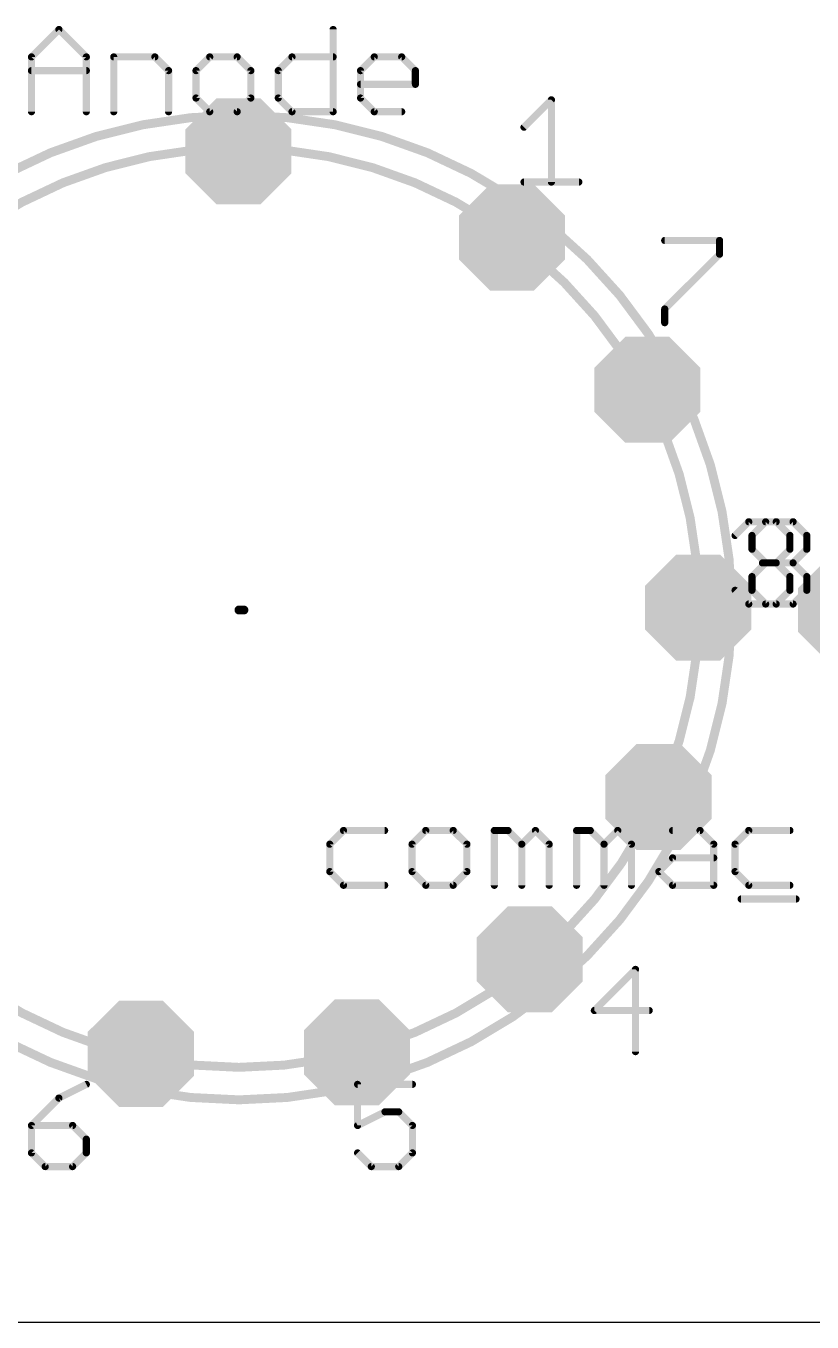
# Model space of a CAD drawing. Extents: x -5 to 105, y 0 to 80.
# Drawn here: x 71.9 to 83.08, y 0 to 18.43 of the extents above; entities that cross this region are included whole.
import ezdxf

# ---------------------------------------------------------------- set-up
doc = ezdxf.new("R2010")
doc.units = 0
for name, color, linetype in [('17', 82, 'CONTINUOUS'), ('20', 7, 'CONTINUOUS'), ('21', 253, 'CONTINUOUS'), ('23', 7, 'CONTINUOUS')]:
    doc.layers.add(name, color=color, linetype=linetype)

# ---------------------------------------------------------------- blocks, each defined once
blk = doc.blocks.new('OCTAGONP')
at = {"const_width": 0.5}
blk.add_lwpolyline([(-0.25, -0.1036), (-0.25, 0.1036), (-0.1036, 0.25), (0.1036, 0.25), (0.25, 0.1036), (0.25, -0.1036), (0.1036, -0.25), (-0.1036, -0.25), (-0.25, -0.1036), (-0.25, 0.1036)], dxfattribs=at)

msp = doc.modelspace()

# ---------------------------------------------------------------- linework, layer by layer
at = {"layer": '20'}
msp.add_line((0, 0), (100, 0), dxfattribs=at)
at = {"layer": '21'}
for points, const_width in [([(72.3885, 18.3981, 1), (72.3525, 18.3621)], 0.0508), ([(72.3885, 18.3621, 1), (72.3525, 18.3981)], 0.0508), ([(76.2936, 18.3801, 1), (76.2428, 18.3801)], 0.0508), ([(71.9628, 18.0083, 1), (71.9988, 17.9723)], 0.0508), ([(72.0062, 17.9903, 1), (71.9554, 17.9903)], 0.0508), ([(72.7857, 17.9903, 1), (72.7349, 17.9903)], 0.0508), ([(72.7423, 17.9723, 1), (72.7783, 18.0083)], 0.0508), ([(73.1755, 17.9903, 1), (73.1247, 17.9903)], 0.0508), ([(73.1501, 18.0157, 1), (73.1501, 17.9649)], 0.0508), ([(73.7527, 18.0083, 1), (73.7167, 17.9723)], 0.0508), ([(73.7347, 17.9649, 1), (73.7347, 18.0157)], 0.0508), ([(74.5142, 18.0157, 1), (74.5142, 17.9649)], 0.0508), ([(74.5322, 17.9723, 1), (74.4962, 18.0083)], 0.0508), ([(74.922, 18.0083, 1), (74.886, 17.9723)], 0.0508), ([(74.904, 17.9649, 1), (74.904, 18.0157)], 0.0508), ([(75.6835, 18.0157, 1), (75.6835, 17.9649)], 0.0508), ([(75.7015, 17.9723, 1), (75.6655, 18.0083)], 0.0508), ([(76.2682, 17.9649, 1), (76.2682, 18.0157)], 0.0508), ([(76.8528, 18.0157, 1), (76.8528, 17.9649)], 0.0508), ([(76.8708, 17.9723, 1), (76.8348, 18.0083)], 0.0508), ([(77.2606, 18.0083, 1), (77.2246, 17.9723)], 0.0508), ([(77.2426, 17.9649, 1), (77.2426, 18.0157)], 0.0508), ([(71.9808, 17.8208, 1), (71.9808, 17.77)], 0.0508), ([(72.7603, 17.77, 1), (72.7603, 17.8208)], 0.0508), ([(73.955, 17.7954, 1), (73.9042, 17.7954)], 0.0508), ([(73.9116, 17.7774, 1), (73.9476, 17.8134)], 0.0508), ([(74.3014, 17.8134, 1), (74.3374, 17.7774)], 0.0508), ([(74.3448, 17.7954, 1), (74.294, 17.7954)], 0.0508), ([(75.1243, 17.7954, 1), (75.0735, 17.7954)], 0.0508), ([(75.0809, 17.7774, 1), (75.1169, 17.8134)], 0.0508), ([(75.4707, 17.8134, 1), (75.5067, 17.7774)], 0.0508), ([(75.5141, 17.7954, 1), (75.4633, 17.7954)], 0.0508), ([(76.64, 17.8134, 1), (76.676, 17.7774)], 0.0508), ([(76.6834, 17.7954, 1), (76.6326, 17.7954)], 0.0508), ([(77.4629, 17.7954, 1), (77.4121, 17.7954)], 0.0508), ([(77.4195, 17.7774, 1), (77.4555, 17.8134)], 0.0508), ([(76.658, 17.6259, 1), (76.658, 17.5751)], 0.0508), ([(77.4121, 17.6005, 1), (77.4629, 17.6005)], 0.0508), ([(77.4375, 17.5751, 1), (77.4375, 17.6259)], 0.0508), ([(74.3374, 17.4236, 1), (74.3014, 17.3876)], 0.0508), ([(74.294, 17.4056, 1), (74.3448, 17.4056)], 0.0508), ([(75.0735, 17.4056, 1), (75.1243, 17.4056)], 0.0508), ([(75.1169, 17.3876, 1), (75.0809, 17.4236)], 0.0508), ([(75.5067, 17.4236, 1), (75.4707, 17.3876)], 0.0508), ([(75.4633, 17.4056, 1), (75.5141, 17.4056)], 0.0508), ([(76.676, 17.4236, 1), (76.64, 17.3876)], 0.0508), ([(76.6326, 17.4056, 1), (76.6834, 17.4056)], 0.0508), ([(79.3959, 17.3801, 1), (79.3451, 17.3801)], 0.0508), ([(79.3885, 17.3621, 1), (79.3525, 17.3981)], 0.0508), ([(74.93, 3.16, 1), (74.93, 17.16, 1), (74.93, 3.16)], 0.127), ([(71.9554, 17.2108, 1), (72.0062, 17.2108)], 0.0508), ([(72.7349, 17.2108, 1), (72.7857, 17.2108)], 0.0508), ([(73.1247, 17.2108, 1), (73.1755, 17.2108)], 0.0508), ([(73.9042, 17.2108, 1), (73.955, 17.2108)], 0.0508), ([(74.5142, 17.2362, 1), (74.5142, 17.1854)], 0.0508), ([(74.4962, 17.1928, 1), (74.5322, 17.2288)], 0.0508), ([(74.886, 17.2288, 1), (74.922, 17.1928)], 0.0508), ([(74.904, 17.1854, 1), (74.904, 17.2362)], 0.0508), ([(75.6835, 17.2362, 1), (75.6835, 17.1854)], 0.0508), ([(75.6655, 17.1928, 1), (75.7015, 17.2288)], 0.0508), ([(76.2428, 17.2108, 1), (76.2936, 17.2108)], 0.0508), ([(76.2682, 17.1854, 1), (76.2682, 17.2362)], 0.0508), ([(76.8528, 17.2362, 1), (76.8528, 17.1854)], 0.0508), ([(76.8348, 17.1928, 1), (76.8708, 17.2288)], 0.0508), ([(77.2426, 17.1854, 1), (77.2426, 17.2362)], 0.0508), ([(78.9628, 17.0083, 1), (78.9988, 16.9723)], 0.0508), ([(74.93, 3.6223, 1), (74.93, 16.6977, 1), (74.93, 3.6223)], 0.127), ([(78.9808, 16.2362, 1), (78.9808, 16.1854)], 0.0508), ([(79.3451, 16.2108, 1), (79.3959, 16.2108)], 0.0508), ([(79.7603, 16.1854, 1), (79.7603, 16.2362)], 0.0508), ([(80.9808, 15.4055, 1), (80.9808, 15.3547)], 0.0508), ([(81.7857, 15.3801, 1), (81.7349, 15.3801)], 0.0508), ([(81.7603, 15.3547, 1), (81.7603, 15.4055)], 0.0508), ([(81.7349, 15.1852, 1), (81.7857, 15.1852)], 0.0508), ([(81.7783, 15.1672, 1), (81.7423, 15.2032)], 0.0508), ([(80.9628, 14.4236, 1), (80.9988, 14.3876)], 0.0508), ([(81.0062, 14.4056, 1), (80.9554, 14.4056)], 0.0508), ([(80.9554, 14.2108, 1), (81.0062, 14.2108)], 0.0508), ([(82.1756, 11.4055, 1), (82.1756, 11.3547)], 0.0508), ([(82.1936, 11.3621, 1), (82.1576, 11.3981)], 0.0508), ([(82.4156, 11.4055, 1), (82.4156, 11.3547)], 0.0508), ([(82.4336, 11.3621, 1), (82.3976, 11.3981)], 0.0508), ([(82.5834, 11.3981, 1), (82.5474, 11.3621)], 0.0508), ([(82.5654, 11.3547, 1), (82.5654, 11.4055)], 0.0508), ([(82.8234, 11.3981, 1), (82.7874, 11.3621)], 0.0508), ([(82.8054, 11.3547, 1), (82.8054, 11.4055)], 0.0508), ([(81.9628, 11.2032, 1), (81.9988, 11.1672)], 0.0508), ([(82.2028, 11.2032, 1), (82.2388, 11.1672)], 0.0508), ([(82.2462, 11.1852, 1), (82.1954, 11.1852)], 0.0508), ([(82.7857, 11.1852, 1), (82.7349, 11.1852)], 0.0508), ([(82.7423, 11.1672, 1), (82.7783, 11.2032)], 0.0508), ([(83.0257, 11.1852, 1), (82.9749, 11.1852)], 0.0508), ([(82.9823, 11.1672, 1), (83.0183, 11.2032)], 0.0508), ([(82.2388, 11.0083, 1), (82.2028, 10.9723)], 0.0508), ([(82.1954, 10.9903, 1), (82.2462, 10.9903)], 0.0508), ([(82.7349, 10.9903, 1), (82.7857, 10.9903)], 0.0508), ([(82.7783, 10.9723, 1), (82.7423, 11.0083)], 0.0508), ([(82.9749, 10.9903, 1), (83.0257, 10.9903)], 0.0508), ([(83.0183, 10.9723, 1), (82.9823, 11.0083)], 0.0508), ([(82.3705, 10.8208, 1), (82.3705, 10.77)], 0.0508), ([(82.4156, 10.8208, 1), (82.4156, 10.77)], 0.0508), ([(82.4336, 10.7774, 1), (82.3976, 10.8134)], 0.0508), ([(82.3976, 10.7774, 1), (82.4336, 10.8134)], 0.0508), ([(82.5834, 10.8134, 1), (82.5474, 10.7774)], 0.0508), ([(82.5474, 10.8134, 1), (82.5834, 10.7774)], 0.0508), ([(82.5654, 10.77, 1), (82.5654, 10.8208)], 0.0508), ([(82.8234, 10.8134, 1), (82.7874, 10.7774)], 0.0508), ([(82.7874, 10.8134, 1), (82.8234, 10.7774)], 0.0508), ([(82.8054, 10.77, 1), (82.8054, 10.8208)], 0.0508), ([(82.2028, 10.6185, 1), (82.2388, 10.5825)], 0.0508), ([(82.2462, 10.6005, 1), (82.1954, 10.6005)], 0.0508), ([(82.7857, 10.6005, 1), (82.7349, 10.6005)], 0.0508), ([(82.7423, 10.5825, 1), (82.7783, 10.6185)], 0.0508), ([(83.0257, 10.6005, 1), (82.9749, 10.6005)], 0.0508), ([(82.9823, 10.5825, 1), (83.0183, 10.6185)], 0.0508), ([(81.9988, 10.4236, 1), (81.9628, 10.3876)], 0.0508), ([(82.2388, 10.4236, 1), (82.2028, 10.3876)], 0.0508), ([(82.1954, 10.4056, 1), (82.2462, 10.4056)], 0.0508), ([(82.7349, 10.4056, 1), (82.7857, 10.4056)], 0.0508), ([(82.7783, 10.3876, 1), (82.7423, 10.4236)], 0.0508), ([(82.9749, 10.4056, 1), (83.0257, 10.4056)], 0.0508), ([(83.0183, 10.3876, 1), (82.9823, 10.4236)], 0.0508), ([(74.93, 10.1571, 1), (74.93, 10.0936)], 0.0635), ([(74.9994, 10.0936, 1), (74.9994, 10.1571)], 0.0635), ([(82.1756, 10.2362, 1), (82.1756, 10.1854)], 0.0508), ([(82.1576, 10.1928, 1), (82.1936, 10.2288)], 0.0508), ([(82.4156, 10.2362, 1), (82.4156, 10.1854)], 0.0508), ([(82.3976, 10.1928, 1), (82.4336, 10.2288)], 0.0508), ([(82.5474, 10.2288, 1), (82.5834, 10.1928)], 0.0508), ([(82.5654, 10.1854, 1), (82.5654, 10.2362)], 0.0508), ([(82.7874, 10.2288, 1), (82.8234, 10.1928)], 0.0508), ([(82.8054, 10.1854, 1), (82.8054, 10.2362)], 0.0508), ([(76.4156, 7.0157, 1), (76.4156, 6.9649)], 0.0508), ([(76.4336, 6.9723, 1), (76.3976, 7.0083)], 0.0508), ([(77.0003, 6.9649, 1), (77.0003, 7.0157)], 0.0508), ([(77.5849, 7.0157, 1), (77.5849, 6.9649)], 0.0508), ([(77.6029, 6.9723, 1), (77.5669, 7.0083)], 0.0508), ([(77.9927, 7.0083, 1), (77.9567, 6.9723)], 0.0508), ([(77.9747, 6.9649, 1), (77.9747, 7.0157)], 0.0508), ([(78.5848, 6.9903, 1), (78.534, 6.9903)], 0.0508), ([(78.5594, 7.0157, 1), (78.5594, 6.9649)], 0.0508), ([(78.7722, 7.0083, 1), (78.7362, 6.9723)], 0.0508), ([(78.7542, 6.9649, 1), (78.7542, 7.0157)], 0.0508), ([(79.162, 7.0083, 1), (79.126, 6.9723)], 0.0508), ([(79.162, 6.9723, 1), (79.126, 7.0083)], 0.0508), ([(79.7541, 6.9903, 1), (79.7033, 6.9903)], 0.0508), ([(79.7287, 7.0157, 1), (79.7287, 6.9649)], 0.0508), ([(79.9415, 7.0083, 1), (79.9055, 6.9723)], 0.0508), ([(79.9235, 6.9649, 1), (79.9235, 7.0157)], 0.0508), ([(80.3313, 7.0083, 1), (80.2953, 6.9723)], 0.0508), ([(80.3313, 6.9723, 1), (80.2953, 7.0083)], 0.0508), ([(81.0928, 7.0157, 1), (81.0928, 6.9649)], 0.0508), ([(81.5006, 7.0083, 1), (81.4646, 6.9723)], 0.0508), ([(81.4826, 6.9649, 1), (81.4826, 7.0157)], 0.0508), ([(82.1756, 7.0157, 1), (82.1756, 6.9649)], 0.0508), ([(82.1936, 6.9723, 1), (82.1576, 7.0083)], 0.0508), ([(82.7603, 6.9649, 1), (82.7603, 7.0157)], 0.0508), ([(76.2028, 6.8134, 1), (76.2388, 6.7774)], 0.0508), ([(76.2462, 6.7954, 1), (76.1954, 6.7954)], 0.0508), ([(77.3721, 6.8134, 1), (77.4081, 6.7774)], 0.0508), ([(77.4155, 6.7954, 1), (77.3647, 6.7954)], 0.0508), ([(78.195, 6.7954, 1), (78.1442, 6.7954)], 0.0508), ([(78.1516, 6.7774, 1), (78.1876, 6.8134)], 0.0508), ([(78.9311, 6.8134, 1), (78.9671, 6.7774)], 0.0508), ([(78.9745, 6.7954, 1), (78.9237, 6.7954)], 0.0508), ([(78.9311, 6.7774, 1), (78.9671, 6.8134)], 0.0508), ([(79.3643, 6.7954, 1), (79.3135, 6.7954)], 0.0508), ([(79.3209, 6.7774, 1), (79.3569, 6.8134)], 0.0508), ([(80.1004, 6.8134, 1), (80.1364, 6.7774)], 0.0508), ([(80.1438, 6.7954, 1), (80.093, 6.7954)], 0.0508), ([(80.1004, 6.7774, 1), (80.1364, 6.8134)], 0.0508), ([(80.5336, 6.7954, 1), (80.4828, 6.7954)], 0.0508), ([(80.4902, 6.7774, 1), (80.5262, 6.8134)], 0.0508), ([(81.7029, 6.7954, 1), (81.6521, 6.7954)], 0.0508), ([(81.6595, 6.7774, 1), (81.6955, 6.8134)], 0.0508), ([(81.9628, 6.8134, 1), (81.9988, 6.7774)], 0.0508), ([(82.0062, 6.7954, 1), (81.9554, 6.7954)], 0.0508), ([(81.0928, 6.6259, 1), (81.0928, 6.5751)], 0.0508), ([(81.1108, 6.5825, 1), (81.0748, 6.6185)], 0.0508), ([(81.6775, 6.5751, 1), (81.6775, 6.6259)], 0.0508), ([(76.2388, 6.4236, 1), (76.2028, 6.3876)], 0.0508), ([(77.4081, 6.4236, 1), (77.3721, 6.3876)], 0.0508), ([(78.1876, 6.3876, 1), (78.1516, 6.4236)], 0.0508), ([(80.916, 6.4236, 1), (80.88, 6.3876)], 0.0508), ([(81.9988, 6.4236, 1), (81.9628, 6.3876)], 0.0508), ([(76.1954, 6.4056, 1), (76.2462, 6.4056)], 0.0508), ([(77.3647, 6.4056, 1), (77.4155, 6.4056)], 0.0508), ([(78.1442, 6.4056, 1), (78.195, 6.4056)], 0.0508), ([(80.88, 6.4236, 1), (80.916, 6.3876)], 0.0508), ([(81.9554, 6.4056, 1), (82.0062, 6.4056)], 0.0508), ([(76.4156, 6.2362, 1), (76.4156, 6.1854)], 0.0508), ([(76.3976, 6.1928, 1), (76.4336, 6.2288)], 0.0508), ([(77.0003, 6.1854, 1), (77.0003, 6.2362)], 0.0508), ([(77.5849, 6.2362, 1), (77.5849, 6.1854)], 0.0508), ([(77.5669, 6.1928, 1), (77.6029, 6.2288)], 0.0508), ([(77.9567, 6.2288, 1), (77.9927, 6.1928)], 0.0508), ([(77.9747, 6.1854, 1), (77.9747, 6.2362)], 0.0508), ([(78.534, 6.2108, 1), (78.5848, 6.2108)], 0.0508), ([(78.9237, 6.2108, 1), (78.9745, 6.2108)], 0.0508), ([(79.3135, 6.2108, 1), (79.3643, 6.2108)], 0.0508), ([(79.7033, 6.2108, 1), (79.7541, 6.2108)], 0.0508), ([(80.093, 6.2108, 1), (80.1438, 6.2108)], 0.0508), ([(80.4828, 6.2108, 1), (80.5336, 6.2108)], 0.0508), ([(81.0928, 6.2362, 1), (81.0928, 6.1854)], 0.0508), ([(81.0748, 6.1928, 1), (81.1108, 6.2288)], 0.0508), ([(81.6521, 6.2108, 1), (81.7029, 6.2108)], 0.0508), ([(81.6775, 6.1854, 1), (81.6775, 6.2362)], 0.0508), ([(82.1756, 6.2362, 1), (82.1756, 6.1854)], 0.0508), ([(82.1576, 6.1928, 1), (82.1936, 6.2288)], 0.0508), ([(82.7603, 6.1854, 1), (82.7603, 6.2362)], 0.0508), ([(82.0673, 6.0414, 1), (82.0673, 5.9906)], 0.0508), ([(82.8468, 5.9906, 1), (82.8468, 6.0414)], 0.0508), ([(80.5908, 5.0151, 1), (80.54, 5.0151)], 0.0508), ([(80.5834, 4.9971, 1), (80.5474, 5.0331)], 0.0508), ([(79.9628, 4.4484, 1), (79.9988, 4.4124)], 0.0508), ([(79.9808, 4.4558, 1), (79.9808, 4.405)], 0.0508), ([(80.7603, 4.405, 1), (80.7603, 4.4558)], 0.0508), ([(80.54, 3.8458, 1), (80.5908, 3.8458)], 0.0508), ([(72.7717, 3.3574, 1), (72.7489, 3.4028)], 0.0508), ([(76.6158, 3.4055, 1), (76.6158, 3.3547)], 0.0508), ([(76.6412, 3.3801, 1), (76.5904, 3.3801)], 0.0508), ([(77.3953, 3.3547, 1), (77.3953, 3.4055)], 0.0508), ([(72.3591, 3.2079, 1), (72.3819, 3.1625)], 0.0508), ([(72.3885, 3.1672, 1), (72.3525, 3.2032)], 0.0508), ([(77.0055, 3.0157, 1), (77.0055, 2.9649)], 0.0508), ([(77.0169, 2.9676, 1), (76.9941, 3.013)], 0.0508), ([(77.2184, 3.0083, 1), (77.1824, 2.9723)], 0.0508), ([(77.2004, 2.9649, 1), (77.2004, 3.0157)], 0.0508), ([(71.9628, 2.8134, 1), (71.9988, 2.7774)], 0.0508), ([(72.0062, 2.7954, 1), (71.9554, 2.7954)], 0.0508), ([(71.9808, 2.8208, 1), (71.9808, 2.77)], 0.0508), ([(72.5834, 2.8134, 1), (72.5474, 2.7774)], 0.0508), ([(72.5654, 2.77, 1), (72.5654, 2.8208)], 0.0508), ([(76.6044, 2.8181, 1), (76.6272, 2.7727)], 0.0508), ([(76.5904, 2.7954, 1), (76.6412, 2.7954)], 0.0508), ([(77.4207, 2.7954, 1), (77.3699, 2.7954)], 0.0508), ([(77.3773, 2.7774, 1), (77.4133, 2.8134)], 0.0508), ([(72.7857, 2.6005, 1), (72.7349, 2.6005)], 0.0508), ([(72.7423, 2.5825, 1), (72.7783, 2.6185)], 0.0508), ([(71.9988, 2.4236, 1), (71.9628, 2.3876)], 0.0508), ([(71.9554, 2.4056, 1), (72.0062, 2.4056)], 0.0508), ([(72.7349, 2.4056, 1), (72.7857, 2.4056)], 0.0508), ([(72.7783, 2.3876, 1), (72.7423, 2.4236)], 0.0508), ([(76.6338, 2.4236, 1), (76.5978, 2.3876)], 0.0508), ([(77.3699, 2.4056, 1), (77.4207, 2.4056)], 0.0508), ([(77.4133, 2.3876, 1), (77.3773, 2.4236)], 0.0508), ([(72.1756, 2.2362, 1), (72.1756, 2.1854)], 0.0508), ([(72.1576, 2.1928, 1), (72.1936, 2.2288)], 0.0508), ([(72.5474, 2.2288, 1), (72.5834, 2.1928)], 0.0508), ([(72.5654, 2.1854, 1), (72.5654, 2.2362)], 0.0508), ([(76.8106, 2.2362, 1), (76.8106, 2.1854)], 0.0508), ([(76.7926, 2.1928, 1), (76.8286, 2.2288)], 0.0508), ([(77.1824, 2.2288, 1), (77.2184, 2.1928)], 0.0508), ([(77.2004, 2.1854, 1), (77.2004, 2.2362)], 0.0508)]:
    msp.add_lwpolyline(points, format="xyb", dxfattribs=dict(at, const_width=const_width))
for points, const_width in [([(71.9808, 17.9903), (72.3705, 18.3801)], 0.1016), ([(72.3705, 18.3801), (72.7603, 17.9903)], 0.1016), ([(76.2682, 18.3801), (76.2682, 17.2108)], 0.1016), ([(71.9808, 17.2108), (71.9808, 17.9903)], 0.1016), ([(72.7603, 17.9903), (72.7603, 17.2108)], 0.1016), ([(73.1501, 17.2108), (73.1501, 17.9903)], 0.1016), ([(73.1501, 17.9903), (73.7347, 17.9903)], 0.1016), ([(73.7347, 17.9903), (73.9296, 17.7954)], 0.1016), ([(74.5142, 17.9903), (74.3194, 17.7954)], 0.1016), ([(74.904, 17.9903), (74.5142, 17.9903)], 0.1016), ([(75.0989, 17.7954), (74.904, 17.9903)], 0.1016), ([(75.4887, 17.7954), (75.6835, 17.9903)], 0.1016), ([(75.6835, 17.9903), (76.2682, 17.9903)], 0.1016), ([(76.658, 17.7954), (76.8528, 17.9903)], 0.1016), ([(76.8528, 17.9903), (77.2426, 17.9903)], 0.1016), ([(77.2426, 17.9903), (77.4375, 17.7954)], 0.1016), ([(71.9808, 17.7954), (72.7603, 17.7954)], 0.1016), ([(73.9296, 17.7954), (73.9296, 17.2108)], 0.1016), ([(74.3194, 17.7954), (74.3194, 17.4056)], 0.1016), ([(75.0989, 17.4056), (75.0989, 17.7954)], 0.1016), ([(75.4887, 17.4056), (75.4887, 17.7954)], 0.1016), ([(76.658, 17.4056), (76.658, 17.7954)], 0.1016), ([(77.4375, 17.7954), (77.4375, 17.6005)], 0.1016), ([(77.4375, 17.6005), (76.658, 17.6005)], 0.1016), ([(74.3194, 17.4056), (74.5142, 17.2108)], 0.1016), ([(74.904, 17.2108), (75.0989, 17.4056)], 0.1016), ([(75.6835, 17.2108), (75.4887, 17.4056)], 0.1016), ([(76.8528, 17.2108), (76.658, 17.4056)], 0.1016), ([(78.9808, 16.9903), (79.3705, 17.3801)], 0.1016), ([(79.3705, 17.3801), (79.3705, 16.2108)], 0.1016), ([(74.5142, 17.2108), (74.904, 17.2108)], 0.1016), ([(76.2682, 17.2108), (75.6835, 17.2108)], 0.1016), ([(77.2426, 17.2108), (76.8528, 17.2108)], 0.1016), ([(78.9808, 16.2108), (79.7603, 16.2108)], 0.1016), ([(80.9808, 15.3801), (81.7603, 15.3801)], 0.1016), ([(81.7603, 15.3801), (81.7603, 15.1852)], 0.1016), ([(81.7603, 15.1852), (80.9808, 14.4056)], 0.1016), ([(80.9808, 14.4056), (80.9808, 14.2108)], 0.1016), ([(81.9808, 11.1852), (82.1756, 11.3801)], 0.1016), ([(82.1756, 11.3801), (82.5654, 11.3801)], 0.1016), ([(82.2208, 11.1852), (82.4156, 11.3801)], 0.1016), ([(82.4156, 11.3801), (82.8054, 11.3801)], 0.1016), ([(82.5654, 11.3801), (82.7603, 11.1852)], 0.1016), ([(82.8054, 11.3801), (83.0003, 11.1852)], 0.1016), ([(82.2208, 10.9903), (82.2208, 11.1852)], 0.1016), ([(82.7603, 11.1852), (82.7603, 10.9903)], 0.1016), ([(83.0003, 11.1852), (83.0003, 10.9903)], 0.1016), ([(82.4156, 10.7954), (82.2208, 10.9903)], 0.1016), ([(82.7603, 10.9903), (82.5654, 10.7954)], 0.1016), ([(83.0003, 10.9903), (82.8054, 10.7954)], 0.1016), ([(82.2208, 10.6005), (82.4156, 10.7954)], 0.1016), ([(82.5654, 10.7954), (82.3705, 10.7954)], 0.1016), ([(82.4156, 10.7954), (82.8054, 10.7954)], 0.1016), ([(82.5654, 10.7954), (82.7603, 10.6005)], 0.1016), ([(82.8054, 10.7954), (83.0003, 10.6005)], 0.1016), ([(82.2208, 10.4056), (82.2208, 10.6005)], 0.1016), ([(82.7603, 10.6005), (82.7603, 10.4056)], 0.1016), ([(83.0003, 10.6005), (83.0003, 10.4056)], 0.1016), ([(82.1756, 10.2108), (81.9808, 10.4056)], 0.1016), ([(82.4156, 10.2108), (82.2208, 10.4056)], 0.1016), ([(82.7603, 10.4056), (82.5654, 10.2108)], 0.1016), ([(83.0003, 10.4056), (82.8054, 10.2108)], 0.1016), ([(74.93, 10.1253), (74.9994, 10.1253)], 0.127), ([(82.5654, 10.2108), (82.1756, 10.2108)], 0.1016), ([(82.8054, 10.2108), (82.4156, 10.2108)], 0.1016), ([(76.4156, 6.9903), (76.2208, 6.7954)], 0.1016), ([(77.0003, 6.9903), (76.4156, 6.9903)], 0.1016), ([(77.5849, 6.9903), (77.3901, 6.7954)], 0.1016), ([(77.9747, 6.9903), (77.5849, 6.9903)], 0.1016), ([(78.1696, 6.7954), (77.9747, 6.9903)], 0.1016), ([(78.5594, 6.2108), (78.5594, 6.9903)], 0.1016), ([(78.5594, 6.9903), (78.7542, 6.9903)], 0.1016), ([(78.7542, 6.9903), (78.9491, 6.7954)], 0.1016), ([(78.9491, 6.7954), (79.144, 6.9903)], 0.1016), ([(79.144, 6.9903), (79.3389, 6.7954)], 0.1016), ([(79.7287, 6.2108), (79.7287, 6.9903)], 0.1016), ([(79.7287, 6.9903), (79.9235, 6.9903)], 0.1016), ([(79.9235, 6.9903), (80.1184, 6.7954)], 0.1016), ([(80.1184, 6.7954), (80.3133, 6.9903)], 0.1016), ([(80.3133, 6.9903), (80.5082, 6.7954)], 0.1016), ([(81.0928, 6.9903), (81.4826, 6.9903)], 0.1016), ([(81.4826, 6.9903), (81.6775, 6.7954)], 0.1016), ([(82.1756, 6.9903), (81.9808, 6.7954)], 0.1016), ([(82.7603, 6.9903), (82.1756, 6.9903)], 0.1016), ([(76.2208, 6.7954), (76.2208, 6.4056)], 0.1016), ([(77.3901, 6.7954), (77.3901, 6.4056)], 0.1016), ([(78.1696, 6.4056), (78.1696, 6.7954)], 0.1016), ([(78.9491, 6.7954), (78.9491, 6.2108)], 0.1016), ([(79.3389, 6.7954), (79.3389, 6.2108)], 0.1016), ([(80.1184, 6.7954), (80.1184, 6.2108)], 0.1016), ([(80.5082, 6.7954), (80.5082, 6.2108)], 0.1016), ([(81.6775, 6.7954), (81.6775, 6.2108)], 0.1016), ([(81.9808, 6.7954), (81.9808, 6.4056)], 0.1016), ([(80.898, 6.4056), (81.0928, 6.6005)], 0.1016), ([(81.0928, 6.6005), (81.6775, 6.6005)], 0.1016), ([(76.2208, 6.4056), (76.4156, 6.2108)], 0.1016), ([(77.3901, 6.4056), (77.5849, 6.2108)], 0.1016), ([(77.9747, 6.2108), (78.1696, 6.4056)], 0.1016), ([(81.0928, 6.2108), (80.898, 6.4056)], 0.1016), ([(81.9808, 6.4056), (82.1756, 6.2108)], 0.1016), ([(76.4156, 6.2108), (77.0003, 6.2108)], 0.1016), ([(77.5849, 6.2108), (77.9747, 6.2108)], 0.1016), ([(81.6775, 6.2108), (81.0928, 6.2108)], 0.1016), ([(82.1756, 6.2108), (82.7603, 6.2108)], 0.1016), ([(82.0673, 6.016), (82.8468, 6.016)], 0.1016), ([(80.5654, 5.0151), (79.9808, 4.4304)], 0.1016), ([(80.5654, 3.8458), (80.5654, 5.0151)], 0.1016), ([(79.9808, 4.4304), (80.7603, 4.4304)], 0.1016), ([(72.7603, 3.3801), (72.3705, 3.1852)], 0.1016), ([(77.3953, 3.3801), (76.6158, 3.3801)], 0.1016), ([(76.6158, 3.3801), (76.6158, 2.7954)], 0.1016), ([(72.3705, 3.1852), (71.9808, 2.7954)], 0.1016), ([(76.6158, 2.7954), (77.0055, 2.9903)], 0.1016), ([(77.0055, 2.9903), (77.2004, 2.9903)], 0.1016), ([(77.2004, 2.9903), (77.3953, 2.7954)], 0.1016), ([(71.9808, 2.7954), (71.9808, 2.4056)], 0.1016), ([(72.5654, 2.7954), (71.9808, 2.7954)], 0.1016), ([(72.7603, 2.6005), (72.5654, 2.7954)], 0.1016), ([(77.3953, 2.7954), (77.3953, 2.4056)], 0.1016), ([(72.7603, 2.4056), (72.7603, 2.6005)], 0.1016), ([(71.9808, 2.4056), (72.1756, 2.2108)], 0.1016), ([(72.5654, 2.2108), (72.7603, 2.4056)], 0.1016), ([(76.8106, 2.2108), (76.6158, 2.4056)], 0.1016), ([(77.3953, 2.4056), (77.2004, 2.2108)], 0.1016), ([(72.1756, 2.2108), (72.5654, 2.2108)], 0.1016), ([(77.2004, 2.2108), (76.8106, 2.2108)], 0.1016)]:
    msp.add_lwpolyline(points, dxfattribs=dict(at, const_width=const_width))
at = {"layer": '23'}
msp.add_point((74.93, 10.16), dxfattribs=at)

# ---------------------------------------------------------------- block references
at = {"layer": '17', "xscale": 1.508, "yscale": 1.508}
for p in [(74.9224, 16.6471), (74.9224, 16.6471), (78.8088, 15.4225), (78.8088, 15.4225), (80.7323, 13.2567), (80.7323, 13.2567), (81.4558, 10.16), (81.4558, 10.16), (83.6316, 10.1253), (83.6316, 10.1253), (80.8924, 7.4668), (80.8924, 7.4668), (79.0622, 5.1584), (79.0622, 5.1584), (73.5355, 3.8146), (73.5355, 3.8146), (76.6059, 3.835), (76.6059, 3.835)]:
    msp.add_blockref('OCTAGONP', p, dxfattribs=at)

doc.saveas('drawing.dxf')
